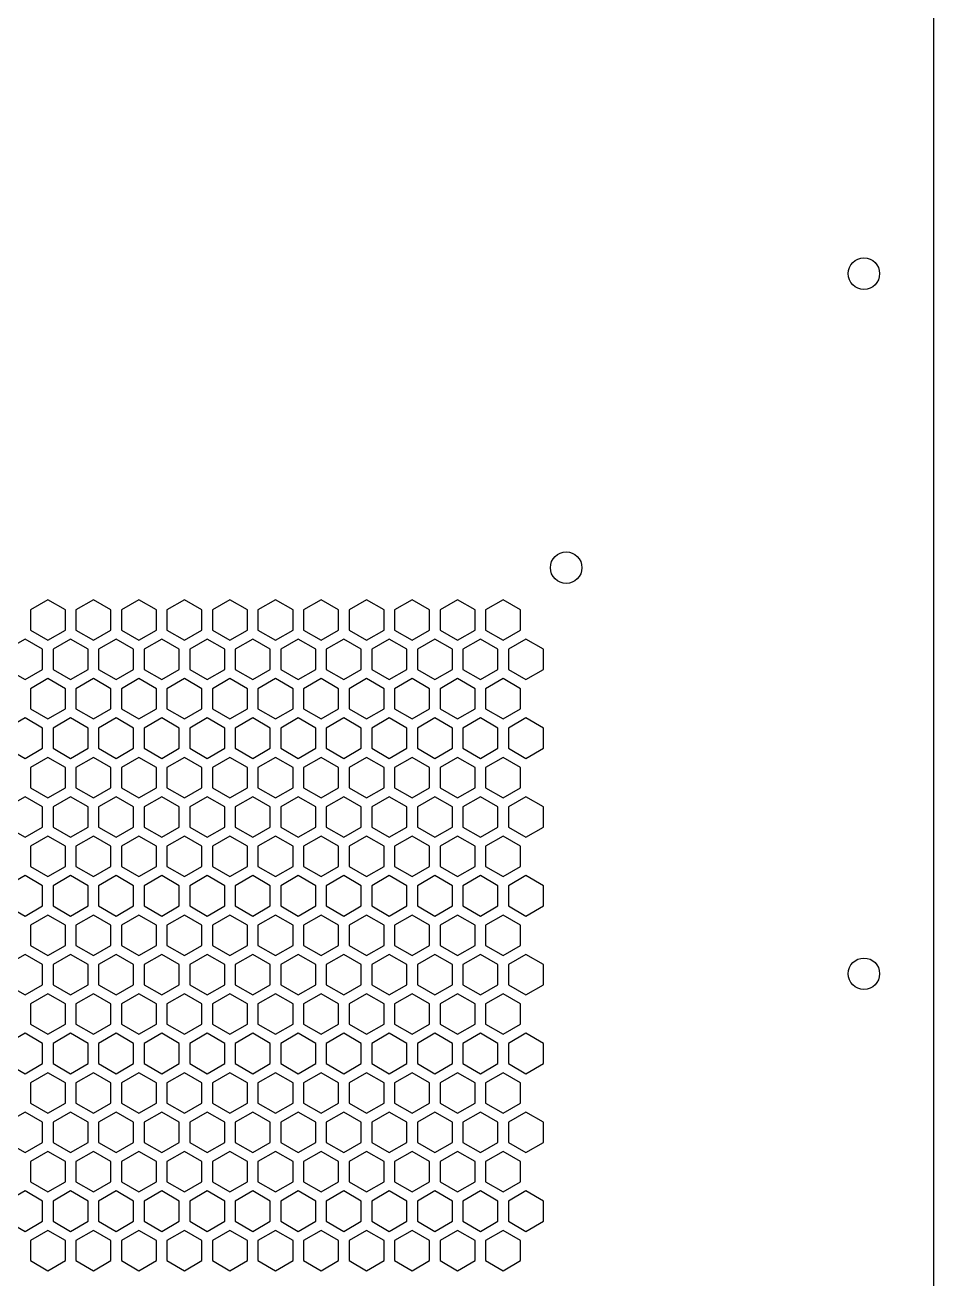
# Model space of a CAD drawing. Header units: millimetres. Extents: x 0 to 500, y 0 to 571.
# Drawn here: x 370.2 to 500, y 106.4 to 285.5 of the extents above; entities that cross this region are included whole.
import ezdxf

# ---------------------------------------------------------------- set-up
doc = ezdxf.new("R2010")
doc.units = ezdxf.units.MM
doc.layers.add('CUT', color=1, linetype='CONTINUOUS')

msp = doc.modelspace()

# ---------------------------------------------------------------- linework, layer by layer
at = {"layer": 'CUT'}
msp.add_line((500, 0), (500, 571), dxfattribs=at)
for points in [[(376, 201.9767), (373.5, 203.4201), (371, 201.9767), (371, 199.0899), (373.5, 197.6466), (376, 199.0899)], [(382.5, 201.9767), (380, 203.4201), (377.5, 201.9767), (377.5, 199.0899), (380, 197.6466), (382.5, 199.0899)], [(389, 201.9767), (386.5, 203.4201), (384, 201.9767), (384, 199.0899), (386.5, 197.6466), (389, 199.0899)], [(395.5, 201.9767), (393, 203.4201), (390.5, 201.9767), (390.5, 199.0899), (393, 197.6466), (395.5, 199.0899)], [(402, 201.9767), (399.5, 203.4201), (397, 201.9767), (397, 199.0899), (399.5, 197.6466), (402, 199.0899)], [(408.5, 201.9767), (406, 203.4201), (403.5, 201.9767), (403.5, 199.0899), (406, 197.6466), (408.5, 199.0899)], [(415, 201.9767), (412.5, 203.4201), (410, 201.9767), (410, 199.0899), (412.5, 197.6466), (415, 199.0899)], [(421.5, 201.9767), (419, 203.4201), (416.5, 201.9767), (416.5, 199.0899), (419, 197.6466), (421.5, 199.0899)], [(428, 201.9767), (425.5, 203.4201), (423, 201.9767), (423, 199.0899), (425.5, 197.6466), (428, 199.0899)], [(434.5, 201.9767), (432, 203.4201), (429.5, 201.9767), (429.5, 199.0899), (432, 197.6466), (434.5, 199.0899)], [(441, 201.9767), (438.5, 203.4201), (436, 201.9767), (436, 199.0899), (438.5, 197.6466), (441, 199.0899)], [(372.75, 196.3475), (370.25, 197.7909), (367.75, 196.3475), (367.75, 193.4608), (370.25, 192.0174), (372.75, 193.4608)], [(379.25, 196.3475), (376.75, 197.7909), (374.25, 196.3475), (374.25, 193.4608), (376.75, 192.0174), (379.25, 193.4608)], [(385.75, 196.3475), (383.25, 197.7909), (380.75, 196.3475), (380.75, 193.4608), (383.25, 192.0174), (385.75, 193.4608)], [(392.25, 196.3475), (389.75, 197.7909), (387.25, 196.3475), (387.25, 193.4608), (389.75, 192.0174), (392.25, 193.4608)], [(398.75, 196.3475), (396.25, 197.7909), (393.75, 196.3475), (393.75, 193.4608), (396.25, 192.0174), (398.75, 193.4608)], [(405.25, 196.3475), (402.75, 197.7909), (400.25, 196.3475), (400.25, 193.4608), (402.75, 192.0174), (405.25, 193.4608)], [(411.75, 196.3475), (409.25, 197.7909), (406.75, 196.3475), (406.75, 193.4608), (409.25, 192.0174), (411.75, 193.4608)], [(418.25, 196.3475), (415.75, 197.7909), (413.25, 196.3475), (413.25, 193.4608), (415.75, 192.0174), (418.25, 193.4608)], [(424.75, 196.3475), (422.25, 197.7909), (419.75, 196.3475), (419.75, 193.4608), (422.25, 192.0174), (424.75, 193.4608)], [(431.25, 196.3475), (428.75, 197.7909), (426.25, 196.3475), (426.25, 193.4608), (428.75, 192.0174), (431.25, 193.4608)], [(437.75, 196.3475), (435.25, 197.7909), (432.75, 196.3475), (432.75, 193.4608), (435.25, 192.0174), (437.75, 193.4608)], [(444.25, 196.3475), (441.75, 197.7909), (439.25, 196.3475), (439.25, 193.4608), (441.75, 192.0174), (444.25, 193.4608)], [(376, 190.7184), (373.5, 192.1617), (371, 190.7184), (371, 187.8316), (373.5, 186.3882), (376, 187.8316)], [(382.5, 190.7184), (380, 192.1617), (377.5, 190.7184), (377.5, 187.8316), (380, 186.3882), (382.5, 187.8316)], [(389, 190.7184), (386.5, 192.1617), (384, 190.7184), (384, 187.8316), (386.5, 186.3882), (389, 187.8316)], [(395.5, 190.7184), (393, 192.1617), (390.5, 190.7184), (390.5, 187.8316), (393, 186.3882), (395.5, 187.8316)], [(402, 190.7184), (399.5, 192.1617), (397, 190.7184), (397, 187.8316), (399.5, 186.3882), (402, 187.8316)], [(408.5, 190.7184), (406, 192.1617), (403.5, 190.7184), (403.5, 187.8316), (406, 186.3882), (408.5, 187.8316)], [(415, 190.7184), (412.5, 192.1617), (410, 190.7184), (410, 187.8316), (412.5, 186.3882), (415, 187.8316)], [(421.5, 190.7184), (419, 192.1617), (416.5, 190.7184), (416.5, 187.8316), (419, 186.3882), (421.5, 187.8316)], [(428, 190.7184), (425.5, 192.1617), (423, 190.7184), (423, 187.8316), (425.5, 186.3882), (428, 187.8316)], [(434.5, 190.7184), (432, 192.1617), (429.5, 190.7184), (429.5, 187.8316), (432, 186.3882), (434.5, 187.8316)], [(441, 190.7184), (438.5, 192.1617), (436, 190.7184), (436, 187.8316), (438.5, 186.3882), (441, 187.8316)], [(372.75, 185.0892), (370.25, 186.5326), (367.75, 185.0892), (367.75, 182.2024), (370.25, 180.7591), (372.75, 182.2024)], [(379.25, 185.0892), (376.75, 186.5326), (374.25, 185.0892), (374.25, 182.2024), (376.75, 180.7591), (379.25, 182.2024)], [(385.75, 185.0892), (383.25, 186.5326), (380.75, 185.0892), (380.75, 182.2024), (383.25, 180.7591), (385.75, 182.2024)], [(392.25, 185.0892), (389.75, 186.5326), (387.25, 185.0892), (387.25, 182.2024), (389.75, 180.7591), (392.25, 182.2024)], [(398.75, 185.0892), (396.25, 186.5326), (393.75, 185.0892), (393.75, 182.2024), (396.25, 180.7591), (398.75, 182.2024)], [(405.25, 185.0892), (402.75, 186.5326), (400.25, 185.0892), (400.25, 182.2024), (402.75, 180.7591), (405.25, 182.2024)], [(411.75, 185.0892), (409.25, 186.5326), (406.75, 185.0892), (406.75, 182.2024), (409.25, 180.7591), (411.75, 182.2024)], [(418.25, 185.0892), (415.75, 186.5326), (413.25, 185.0892), (413.25, 182.2024), (415.75, 180.7591), (418.25, 182.2024)], [(424.75, 185.0892), (422.25, 186.5326), (419.75, 185.0892), (419.75, 182.2024), (422.25, 180.7591), (424.75, 182.2024)], [(431.25, 185.0892), (428.75, 186.5326), (426.25, 185.0892), (426.25, 182.2024), (428.75, 180.7591), (431.25, 182.2024)], [(437.75, 185.0892), (435.25, 186.5326), (432.75, 185.0892), (432.75, 182.2024), (435.25, 180.7591), (437.75, 182.2024)], [(444.25, 185.0892), (441.75, 186.5326), (439.25, 185.0892), (439.25, 182.2024), (441.75, 180.7591), (444.25, 182.2024)], [(376, 179.46), (373.5, 180.9034), (371, 179.46), (371, 176.5733), (373.5, 175.1299), (376, 176.5733)], [(382.5, 179.46), (380, 180.9034), (377.5, 179.46), (377.5, 176.5733), (380, 175.1299), (382.5, 176.5733)], [(389, 179.46), (386.5, 180.9034), (384, 179.46), (384, 176.5733), (386.5, 175.1299), (389, 176.5733)], [(395.5, 179.46), (393, 180.9034), (390.5, 179.46), (390.5, 176.5733), (393, 175.1299), (395.5, 176.5733)], [(402, 179.46), (399.5, 180.9034), (397, 179.46), (397, 176.5733), (399.5, 175.1299), (402, 176.5733)], [(408.5, 179.46), (406, 180.9034), (403.5, 179.46), (403.5, 176.5733), (406, 175.1299), (408.5, 176.5733)], [(415, 179.46), (412.5, 180.9034), (410, 179.46), (410, 176.5733), (412.5, 175.1299), (415, 176.5733)], [(421.5, 179.46), (419, 180.9034), (416.5, 179.46), (416.5, 176.5733), (419, 175.1299), (421.5, 176.5733)], [(428, 179.46), (425.5, 180.9034), (423, 179.46), (423, 176.5733), (425.5, 175.1299), (428, 176.5733)], [(434.5, 179.46), (432, 180.9034), (429.5, 179.46), (429.5, 176.5733), (432, 175.1299), (434.5, 176.5733)], [(441, 179.46), (438.5, 180.9034), (436, 179.46), (436, 176.5733), (438.5, 175.1299), (441, 176.5733)], [(372.75, 173.8309), (370.25, 175.2742), (367.75, 173.8309), (367.75, 170.9441), (370.25, 169.5007), (372.75, 170.9441)], [(379.25, 173.8309), (376.75, 175.2742), (374.25, 173.8309), (374.25, 170.9441), (376.75, 169.5007), (379.25, 170.9441)], [(385.75, 173.8309), (383.25, 175.2742), (380.75, 173.8309), (380.75, 170.9441), (383.25, 169.5007), (385.75, 170.9441)], [(392.25, 173.8309), (389.75, 175.2742), (387.25, 173.8309), (387.25, 170.9441), (389.75, 169.5007), (392.25, 170.9441)], [(398.75, 173.8309), (396.25, 175.2742), (393.75, 173.8309), (393.75, 170.9441), (396.25, 169.5007), (398.75, 170.9441)], [(405.25, 173.8309), (402.75, 175.2742), (400.25, 173.8309), (400.25, 170.9441), (402.75, 169.5007), (405.25, 170.9441)], [(411.75, 173.8309), (409.25, 175.2742), (406.75, 173.8309), (406.75, 170.9441), (409.25, 169.5007), (411.75, 170.9441)], [(418.25, 173.8309), (415.75, 175.2742), (413.25, 173.8309), (413.25, 170.9441), (415.75, 169.5007), (418.25, 170.9441)], [(424.75, 173.8309), (422.25, 175.2742), (419.75, 173.8309), (419.75, 170.9441), (422.25, 169.5007), (424.75, 170.9441)], [(431.25, 173.8309), (428.75, 175.2742), (426.25, 173.8309), (426.25, 170.9441), (428.75, 169.5007), (431.25, 170.9441)], [(437.75, 173.8309), (435.25, 175.2742), (432.75, 173.8309), (432.75, 170.9441), (435.25, 169.5007), (437.75, 170.9441)], [(444.25, 173.8309), (441.75, 175.2742), (439.25, 173.8309), (439.25, 170.9441), (441.75, 169.5007), (444.25, 170.9441)], [(376, 168.2017), (373.5, 169.6451), (371, 168.2017), (371, 165.315), (373.5, 163.8716), (376, 165.315)], [(382.5, 168.2017), (380, 169.6451), (377.5, 168.2017), (377.5, 165.315), (380, 163.8716), (382.5, 165.315)], [(389, 168.2017), (386.5, 169.6451), (384, 168.2017), (384, 165.315), (386.5, 163.8716), (389, 165.315)], [(395.5, 168.2017), (393, 169.6451), (390.5, 168.2017), (390.5, 165.315), (393, 163.8716), (395.5, 165.315)], [(402, 168.2017), (399.5, 169.6451), (397, 168.2017), (397, 165.315), (399.5, 163.8716), (402, 165.315)], [(408.5, 168.2017), (406, 169.6451), (403.5, 168.2017), (403.5, 165.315), (406, 163.8716), (408.5, 165.315)], [(415, 168.2017), (412.5, 169.6451), (410, 168.2017), (410, 165.315), (412.5, 163.8716), (415, 165.315)], [(421.5, 168.2017), (419, 169.6451), (416.5, 168.2017), (416.5, 165.315), (419, 163.8716), (421.5, 165.315)], [(428, 168.2017), (425.5, 169.6451), (423, 168.2017), (423, 165.315), (425.5, 163.8716), (428, 165.315)], [(434.5, 168.2017), (432, 169.6451), (429.5, 168.2017), (429.5, 165.315), (432, 163.8716), (434.5, 165.315)], [(441, 168.2017), (438.5, 169.6451), (436, 168.2017), (436, 165.315), (438.5, 163.8716), (441, 165.315)], [(372.75, 162.5725), (370.25, 164.0159), (367.75, 162.5725), (367.75, 159.6858), (370.25, 158.2424), (372.75, 159.6858)], [(379.25, 162.5725), (376.75, 164.0159), (374.25, 162.5725), (374.25, 159.6858), (376.75, 158.2424), (379.25, 159.6858)], [(385.75, 162.5725), (383.25, 164.0159), (380.75, 162.5725), (380.75, 159.6858), (383.25, 158.2424), (385.75, 159.6858)], [(392.25, 162.5725), (389.75, 164.0159), (387.25, 162.5725), (387.25, 159.6858), (389.75, 158.2424), (392.25, 159.6858)], [(398.75, 162.5725), (396.25, 164.0159), (393.75, 162.5725), (393.75, 159.6858), (396.25, 158.2424), (398.75, 159.6858)], [(405.25, 162.5725), (402.75, 164.0159), (400.25, 162.5725), (400.25, 159.6858), (402.75, 158.2424), (405.25, 159.6858)], [(411.75, 162.5725), (409.25, 164.0159), (406.75, 162.5725), (406.75, 159.6858), (409.25, 158.2424), (411.75, 159.6858)], [(418.25, 162.5725), (415.75, 164.0159), (413.25, 162.5725), (413.25, 159.6858), (415.75, 158.2424), (418.25, 159.6858)], [(424.75, 162.5725), (422.25, 164.0159), (419.75, 162.5725), (419.75, 159.6858), (422.25, 158.2424), (424.75, 159.6858)], [(431.25, 162.5725), (428.75, 164.0159), (426.25, 162.5725), (426.25, 159.6858), (428.75, 158.2424), (431.25, 159.6858)], [(437.75, 162.5725), (435.25, 164.0159), (432.75, 162.5725), (432.75, 159.6858), (435.25, 158.2424), (437.75, 159.6858)], [(444.25, 162.5725), (441.75, 164.0159), (439.25, 162.5725), (439.25, 159.6858), (441.75, 158.2424), (444.25, 159.6858)], [(376, 156.9434), (373.5, 158.3868), (371, 156.9434), (371, 154.0566), (373.5, 152.6132), (376, 154.0566)], [(382.5, 156.9434), (380, 158.3868), (377.5, 156.9434), (377.5, 154.0566), (380, 152.6132), (382.5, 154.0566)], [(389, 156.9434), (386.5, 158.3868), (384, 156.9434), (384, 154.0566), (386.5, 152.6132), (389, 154.0566)], [(395.5, 156.9434), (393, 158.3868), (390.5, 156.9434), (390.5, 154.0566), (393, 152.6132), (395.5, 154.0566)], [(402, 156.9434), (399.5, 158.3868), (397, 156.9434), (397, 154.0566), (399.5, 152.6132), (402, 154.0566)], [(408.5, 156.9434), (406, 158.3868), (403.5, 156.9434), (403.5, 154.0566), (406, 152.6132), (408.5, 154.0566)], [(415, 156.9434), (412.5, 158.3868), (410, 156.9434), (410, 154.0566), (412.5, 152.6132), (415, 154.0566)], [(421.5, 156.9434), (419, 158.3868), (416.5, 156.9434), (416.5, 154.0566), (419, 152.6132), (421.5, 154.0566)], [(428, 156.9434), (425.5, 158.3868), (423, 156.9434), (423, 154.0566), (425.5, 152.6132), (428, 154.0566)], [(434.5, 156.9434), (432, 158.3868), (429.5, 156.9434), (429.5, 154.0566), (432, 152.6132), (434.5, 154.0566)], [(441, 156.9434), (438.5, 158.3868), (436, 156.9434), (436, 154.0566), (438.5, 152.6132), (441, 154.0566)], [(372.75, 151.3142), (370.25, 152.7576), (367.75, 151.3142), (367.75, 148.4275), (370.25, 146.9841), (372.75, 148.4275)], [(379.25, 151.3142), (376.75, 152.7576), (374.25, 151.3142), (374.25, 148.4275), (376.75, 146.9841), (379.25, 148.4275)], [(385.75, 151.3142), (383.25, 152.7576), (380.75, 151.3142), (380.75, 148.4275), (383.25, 146.9841), (385.75, 148.4275)], [(392.25, 151.3142), (389.75, 152.7576), (387.25, 151.3142), (387.25, 148.4275), (389.75, 146.9841), (392.25, 148.4275)], [(398.75, 151.3142), (396.25, 152.7576), (393.75, 151.3142), (393.75, 148.4275), (396.25, 146.9841), (398.75, 148.4275)], [(405.25, 151.3142), (402.75, 152.7576), (400.25, 151.3142), (400.25, 148.4275), (402.75, 146.9841), (405.25, 148.4275)], [(411.75, 151.3142), (409.25, 152.7576), (406.75, 151.3142), (406.75, 148.4275), (409.25, 146.9841), (411.75, 148.4275)], [(418.25, 151.3142), (415.75, 152.7576), (413.25, 151.3142), (413.25, 148.4275), (415.75, 146.9841), (418.25, 148.4275)], [(424.75, 151.3142), (422.25, 152.7576), (419.75, 151.3142), (419.75, 148.4275), (422.25, 146.9841), (424.75, 148.4275)], [(431.25, 151.3142), (428.75, 152.7576), (426.25, 151.3142), (426.25, 148.4275), (428.75, 146.9841), (431.25, 148.4275)], [(437.75, 151.3142), (435.25, 152.7576), (432.75, 151.3142), (432.75, 148.4275), (435.25, 146.9841), (437.75, 148.4275)], [(444.25, 151.3142), (441.75, 152.7576), (439.25, 151.3142), (439.25, 148.4275), (441.75, 146.9841), (444.25, 148.4275)], [(376, 145.685), (373.5, 147.1284), (371, 145.685), (371, 142.7983), (373.5, 141.3549), (376, 142.7983)], [(382.5, 145.685), (380, 147.1284), (377.5, 145.685), (377.5, 142.7983), (380, 141.3549), (382.5, 142.7983)], [(389, 145.685), (386.5, 147.1284), (384, 145.685), (384, 142.7983), (386.5, 141.3549), (389, 142.7983)], [(395.5, 145.685), (393, 147.1284), (390.5, 145.685), (390.5, 142.7983), (393, 141.3549), (395.5, 142.7983)], [(402, 145.685), (399.5, 147.1284), (397, 145.685), (397, 142.7983), (399.5, 141.3549), (402, 142.7983)], [(408.5, 145.685), (406, 147.1284), (403.5, 145.685), (403.5, 142.7983), (406, 141.3549), (408.5, 142.7983)], [(415, 145.685), (412.5, 147.1284), (410, 145.685), (410, 142.7983), (412.5, 141.3549), (415, 142.7983)], [(421.5, 145.685), (419, 147.1284), (416.5, 145.685), (416.5, 142.7983), (419, 141.3549), (421.5, 142.7983)], [(428, 145.685), (425.5, 147.1284), (423, 145.685), (423, 142.7983), (425.5, 141.3549), (428, 142.7983)], [(434.5, 145.685), (432, 147.1284), (429.5, 145.685), (429.5, 142.7983), (432, 141.3549), (434.5, 142.7983)], [(441, 145.685), (438.5, 147.1284), (436, 145.685), (436, 142.7983), (438.5, 141.3549), (441, 142.7983)], [(372.75, 140.0559), (370.25, 141.4993), (367.75, 140.0559), (367.75, 137.1691), (370.25, 135.7258), (372.75, 137.1691)], [(379.25, 140.0559), (376.75, 141.4993), (374.25, 140.0559), (374.25, 137.1691), (376.75, 135.7258), (379.25, 137.1691)], [(385.75, 140.0559), (383.25, 141.4993), (380.75, 140.0559), (380.75, 137.1691), (383.25, 135.7258), (385.75, 137.1691)], [(392.25, 140.0559), (389.75, 141.4993), (387.25, 140.0559), (387.25, 137.1691), (389.75, 135.7258), (392.25, 137.1691)], [(398.75, 140.0559), (396.25, 141.4993), (393.75, 140.0559), (393.75, 137.1691), (396.25, 135.7258), (398.75, 137.1691)], [(405.25, 140.0559), (402.75, 141.4993), (400.25, 140.0559), (400.25, 137.1691), (402.75, 135.7258), (405.25, 137.1691)], [(411.75, 140.0559), (409.25, 141.4993), (406.75, 140.0559), (406.75, 137.1691), (409.25, 135.7258), (411.75, 137.1691)], [(418.25, 140.0559), (415.75, 141.4993), (413.25, 140.0559), (413.25, 137.1691), (415.75, 135.7258), (418.25, 137.1691)], [(424.75, 140.0559), (422.25, 141.4993), (419.75, 140.0559), (419.75, 137.1691), (422.25, 135.7258), (424.75, 137.1691)], [(431.25, 140.0559), (428.75, 141.4993), (426.25, 140.0559), (426.25, 137.1691), (428.75, 135.7258), (431.25, 137.1691)], [(437.75, 140.0559), (435.25, 141.4993), (432.75, 140.0559), (432.75, 137.1691), (435.25, 135.7258), (437.75, 137.1691)], [(444.25, 140.0559), (441.75, 141.4993), (439.25, 140.0559), (439.25, 137.1691), (441.75, 135.7258), (444.25, 137.1691)], [(376, 134.4267), (373.5, 135.8701), (371, 134.4267), (371, 131.54), (373.5, 130.0966), (376, 131.54)], [(382.5, 134.4267), (380, 135.8701), (377.5, 134.4267), (377.5, 131.54), (380, 130.0966), (382.5, 131.54)], [(389, 134.4267), (386.5, 135.8701), (384, 134.4267), (384, 131.54), (386.5, 130.0966), (389, 131.54)], [(395.5, 134.4267), (393, 135.8701), (390.5, 134.4267), (390.5, 131.54), (393, 130.0966), (395.5, 131.54)], [(402, 134.4267), (399.5, 135.8701), (397, 134.4267), (397, 131.54), (399.5, 130.0966), (402, 131.54)], [(408.5, 134.4267), (406, 135.8701), (403.5, 134.4267), (403.5, 131.54), (406, 130.0966), (408.5, 131.54)], [(415, 134.4267), (412.5, 135.8701), (410, 134.4267), (410, 131.54), (412.5, 130.0966), (415, 131.54)], [(421.5, 134.4267), (419, 135.8701), (416.5, 134.4267), (416.5, 131.54), (419, 130.0966), (421.5, 131.54)], [(428, 134.4267), (425.5, 135.8701), (423, 134.4267), (423, 131.54), (425.5, 130.0966), (428, 131.54)], [(434.5, 134.4267), (432, 135.8701), (429.5, 134.4267), (429.5, 131.54), (432, 130.0966), (434.5, 131.54)], [(441, 134.4267), (438.5, 135.8701), (436, 134.4267), (436, 131.54), (438.5, 130.0966), (441, 131.54)], [(372.75, 128.7976), (370.25, 130.2409), (367.75, 128.7976), (367.75, 125.9108), (370.25, 124.4674), (372.75, 125.9108)], [(379.25, 128.7976), (376.75, 130.2409), (374.25, 128.7976), (374.25, 125.9108), (376.75, 124.4674), (379.25, 125.9108)], [(385.75, 128.7976), (383.25, 130.2409), (380.75, 128.7976), (380.75, 125.9108), (383.25, 124.4674), (385.75, 125.9108)], [(392.25, 128.7976), (389.75, 130.2409), (387.25, 128.7976), (387.25, 125.9108), (389.75, 124.4674), (392.25, 125.9108)], [(398.75, 128.7976), (396.25, 130.2409), (393.75, 128.7976), (393.75, 125.9108), (396.25, 124.4674), (398.75, 125.9108)], [(405.25, 128.7976), (402.75, 130.2409), (400.25, 128.7976), (400.25, 125.9108), (402.75, 124.4674), (405.25, 125.9108)], [(411.75, 128.7976), (409.25, 130.2409), (406.75, 128.7976), (406.75, 125.9108), (409.25, 124.4674), (411.75, 125.9108)], [(418.25, 128.7976), (415.75, 130.2409), (413.25, 128.7976), (413.25, 125.9108), (415.75, 124.4674), (418.25, 125.9108)], [(424.75, 128.7976), (422.25, 130.2409), (419.75, 128.7976), (419.75, 125.9108), (422.25, 124.4674), (424.75, 125.9108)], [(431.25, 128.7976), (428.75, 130.2409), (426.25, 128.7976), (426.25, 125.9108), (428.75, 124.4674), (431.25, 125.9108)], [(437.75, 128.7976), (435.25, 130.2409), (432.75, 128.7976), (432.75, 125.9108), (435.25, 124.4674), (437.75, 125.9108)], [(444.25, 128.7976), (441.75, 130.2409), (439.25, 128.7976), (439.25, 125.9108), (441.75, 124.4674), (444.25, 125.9108)], [(376, 123.1684), (373.5, 124.6118), (371, 123.1684), (371, 120.2816), (373.5, 118.8383), (376, 120.2816)], [(382.5, 123.1684), (380, 124.6118), (377.5, 123.1684), (377.5, 120.2816), (380, 118.8383), (382.5, 120.2816)], [(389, 123.1684), (386.5, 124.6118), (384, 123.1684), (384, 120.2816), (386.5, 118.8383), (389, 120.2816)], [(395.5, 123.1684), (393, 124.6118), (390.5, 123.1684), (390.5, 120.2816), (393, 118.8383), (395.5, 120.2816)], [(402, 123.1684), (399.5, 124.6118), (397, 123.1684), (397, 120.2816), (399.5, 118.8383), (402, 120.2816)], [(408.5, 123.1684), (406, 124.6118), (403.5, 123.1684), (403.5, 120.2816), (406, 118.8383), (408.5, 120.2816)], [(415, 123.1684), (412.5, 124.6118), (410, 123.1684), (410, 120.2816), (412.5, 118.8383), (415, 120.2816)], [(421.5, 123.1684), (419, 124.6118), (416.5, 123.1684), (416.5, 120.2816), (419, 118.8383), (421.5, 120.2816)], [(428, 123.1684), (425.5, 124.6118), (423, 123.1684), (423, 120.2816), (425.5, 118.8383), (428, 120.2816)], [(434.5, 123.1684), (432, 124.6118), (429.5, 123.1684), (429.5, 120.2816), (432, 118.8383), (434.5, 120.2816)], [(441, 123.1684), (438.5, 124.6118), (436, 123.1684), (436, 120.2816), (438.5, 118.8383), (441, 120.2816)], [(372.75, 117.5392), (370.25, 118.9826), (367.75, 117.5392), (367.75, 114.6525), (370.25, 113.2091), (372.75, 114.6525)], [(379.25, 117.5392), (376.75, 118.9826), (374.25, 117.5392), (374.25, 114.6525), (376.75, 113.2091), (379.25, 114.6525)], [(385.75, 117.5392), (383.25, 118.9826), (380.75, 117.5392), (380.75, 114.6525), (383.25, 113.2091), (385.75, 114.6525)], [(392.25, 117.5392), (389.75, 118.9826), (387.25, 117.5392), (387.25, 114.6525), (389.75, 113.2091), (392.25, 114.6525)], [(398.75, 117.5392), (396.25, 118.9826), (393.75, 117.5392), (393.75, 114.6525), (396.25, 113.2091), (398.75, 114.6525)], [(405.25, 117.5392), (402.75, 118.9826), (400.25, 117.5392), (400.25, 114.6525), (402.75, 113.2091), (405.25, 114.6525)], [(411.75, 117.5392), (409.25, 118.9826), (406.75, 117.5392), (406.75, 114.6525), (409.25, 113.2091), (411.75, 114.6525)], [(418.25, 117.5392), (415.75, 118.9826), (413.25, 117.5392), (413.25, 114.6525), (415.75, 113.2091), (418.25, 114.6525)], [(424.75, 117.5392), (422.25, 118.9826), (419.75, 117.5392), (419.75, 114.6525), (422.25, 113.2091), (424.75, 114.6525)], [(431.25, 117.5392), (428.75, 118.9826), (426.25, 117.5392), (426.25, 114.6525), (428.75, 113.2091), (431.25, 114.6525)], [(437.75, 117.5392), (435.25, 118.9826), (432.75, 117.5392), (432.75, 114.6525), (435.25, 113.2091), (437.75, 114.6525)], [(444.25, 117.5392), (441.75, 118.9826), (439.25, 117.5392), (439.25, 114.6525), (441.75, 113.2091), (444.25, 114.6525)], [(376, 111.9101), (373.5, 113.3534), (371, 111.9101), (371, 109.0233), (373.5, 107.5799), (376, 109.0233)], [(382.5, 111.9101), (380, 113.3534), (377.5, 111.9101), (377.5, 109.0233), (380, 107.5799), (382.5, 109.0233)], [(389, 111.9101), (386.5, 113.3534), (384, 111.9101), (384, 109.0233), (386.5, 107.5799), (389, 109.0233)], [(395.5, 111.9101), (393, 113.3534), (390.5, 111.9101), (390.5, 109.0233), (393, 107.5799), (395.5, 109.0233)], [(402, 111.9101), (399.5, 113.3534), (397, 111.9101), (397, 109.0233), (399.5, 107.5799), (402, 109.0233)], [(408.5, 111.9101), (406, 113.3534), (403.5, 111.9101), (403.5, 109.0233), (406, 107.5799), (408.5, 109.0233)], [(415, 111.9101), (412.5, 113.3534), (410, 111.9101), (410, 109.0233), (412.5, 107.5799), (415, 109.0233)], [(421.5, 111.9101), (419, 113.3534), (416.5, 111.9101), (416.5, 109.0233), (419, 107.5799), (421.5, 109.0233)], [(428, 111.9101), (425.5, 113.3534), (423, 111.9101), (423, 109.0233), (425.5, 107.5799), (428, 109.0233)], [(434.5, 111.9101), (432, 113.3534), (429.5, 111.9101), (429.5, 109.0233), (432, 107.5799), (434.5, 109.0233)], [(441, 111.9101), (438.5, 113.3534), (436, 111.9101), (436, 109.0233), (438.5, 107.5799), (441, 109.0233)]]:
    msp.add_lwpolyline(points, close=True, dxfattribs=at)
for centre in [(490, 250), (447.5, 208), (490, 150)]:
    msp.add_circle(centre, 2.25, dxfattribs=at)

doc.saveas('drawing.dxf')
